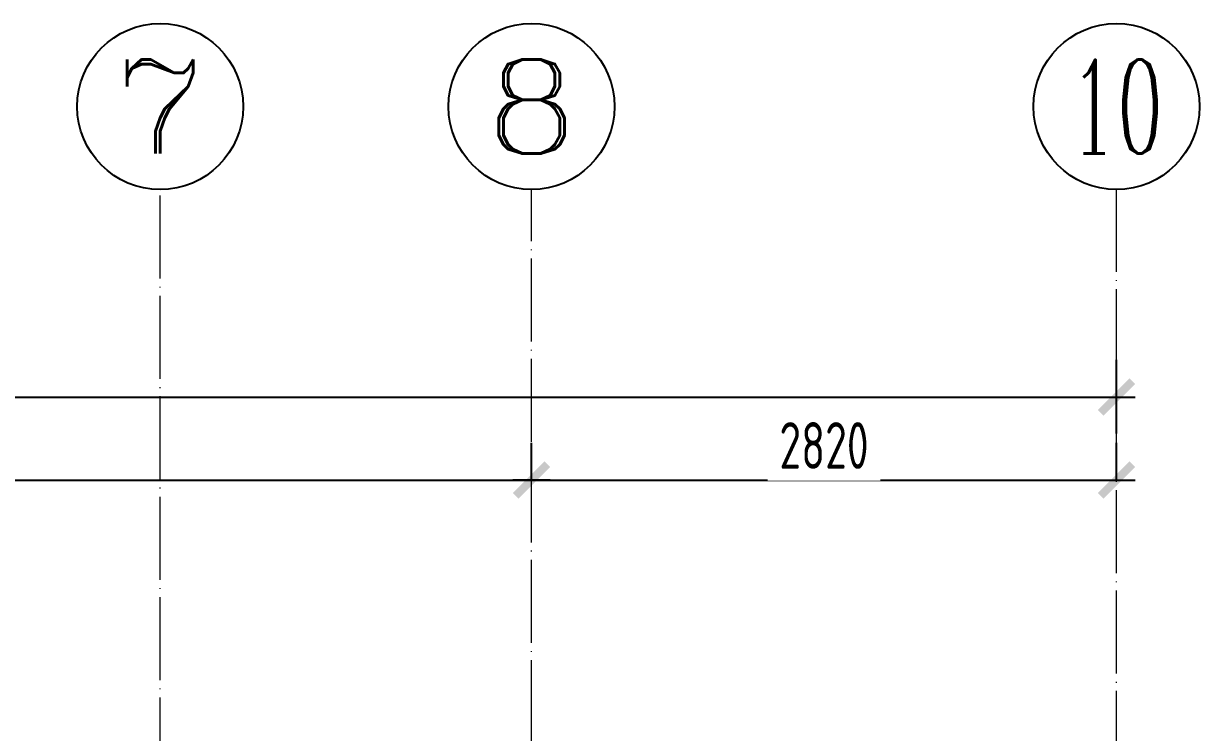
# Model space of a CAD drawing. Header units: inches. Extents: x -50945 to 250244, y -404780 to 18493.
# Drawn here: x 63741 to 69410, y -31789 to -28372 of the extents above; entities that cross this region are included whole.
import ezdxf
from ezdxf.enums import TextEntityAlignment as Align

# ---------------------------------------------------------------- set-up
doc = ezdxf.new("R2010")
doc.units = ezdxf.units.IN
doc.header["$MEASUREMENT"] = 0
doc.linetypes.add('DOTE', pattern=[2.42, 2, -0.2, 0.02, -0.2])
for name, color, linetype in [('AXIS', 1, 'Continuous'), ('AXIS_TEXT', 7, 'Continuous'), ('D-ARCHI', 250, 'Continuous'), ('外标注', 50, 'Continuous')]:
    doc.layers.add(name, color=color, linetype=linetype)
doc.styles.add('_TCH_AXIS', font='COMPLEX', dxfattribs={"bigfont": 'GBCBIG'})
doc.styles.add('COMPLEX', font='COMPLEX')
doc.styles.add('HBA-DIMT', font='ARCHS.SHX', dxfattribs={"width": 0.8})
doc.dimstyles.new('HBA_40', dxfattribs={"dimscale": 50, "dimtxt": 2.5, "dimasz": 0.1, "dimexe": 2, "dimexo": 2.5, "dimgap": 0.6, "dimtad": 1, "dimdec": 0, "dimrnd": 5, "dimzin": 0, "dimtxsty": 'HBA-DIMT', "dimblk": 'HBA_DIMENSION_TICK', "dimblk1": 'HBA_DIMENSION_TICK', "dimblk2": 'HBA_DIMENSION_TICK', "dimcen": 0.125, "dimclrd": 44, "dimclre": 44, "dimclrt": 2, "dimadec": 0, "dimazin": 0, "dimtfac": 1, "dimtdec": 0, "dimtix": 1, "dimtmove": 1, "dimatfit": 3, "dimldrblk": 'HBA_Leader_Dot', "dimfxl": 0, "dimtvp": 1, "dimtfill": 1, "dimtolj": 1, "dimtzin": 0, "dimarcsym": 0})

# ---------------------------------------------------------------- blocks, each defined once
blk = doc.blocks.new('HBA_DIMENSION_TICK')
at = {"color": 0, "linetype": 'ByBlock'}
for p, q in [((-10, 0), (0, 0)), ((0, 0), (10, 0))]:
    blk.add_line(p, q, dxfattribs=at)
at = {"color": 50, "linetype": 'ByBlock'}
blk.add_solid([(-10, -7), (-7, -10), (7, 10), (10, 7)], dxfattribs=at)
blk = doc.blocks.new('*D153')
at = {"layer": 'Defpoints', "color": 0, "transparency": 16777216}
for p in [(66189.9, -30572.4), (60099.9, -30797), (66189.9, -30797)]:
    blk.add_point(p, dxfattribs=at)
at = {"layer": '外标注', "color": 44, "lineweight": -2, "transparency": 16777216}
for p, q in [((60099.9, -30572.4), (60099.9, -30392.4)), ((66189.9, -30572.4), (66189.9, -30392.4)), ((60108.9, -30572.4), (66180.9, -30572.4))]:
    blk.add_line(p, q, dxfattribs=at)
at = {"layer": '外标注', "color": 44, "lineweight": -2, "transparency": 16777216, "xscale": 9, "yscale": 9, "zscale": 9, "rotation": 180}
blk.add_blockref('HBA_DIMENSION_TICK', (60099.9, -30572.4), dxfattribs=at)
at = {"layer": '外标注', "color": 44, "lineweight": -2, "transparency": 16777216, "xscale": 9, "yscale": 9, "zscale": 9}
blk.add_blockref('HBA_DIMENSION_TICK', (66189.9, -30572.4), dxfattribs=at)
at = {"layer": '外标注', "color": 2, "transparency": 16777216, "insert": (63144.9, -30405.9), "char_height": 225, "attachment_point": 5, "style": 'HBA-DIMT', "bg_fill": 3, "box_fill_scale": 1.25, "bg_fill_color": 256, "bg_fill_true_color": 13158600, "bg_fill_transparency": 0}
blk.add_mtext('\\A1;6090', dxfattribs=at)
blk = doc.blocks.new('HBA_Leader_Dot')
at = {"color": 0, "linetype": 'ByBlock'}
blk.add_line((-5, 0), (-10, 0), dxfattribs=at)
at = {"color": 0, "linetype": 'ByBlock', "const_width": 5}
blk.add_lwpolyline([(-2.5, 0, 1), (2.5, 0, 1)], format="xyb", close=True, dxfattribs=at)
blk = doc.blocks.new('*D154')
at = {"layer": 'Defpoints', "color": 0, "transparency": 16777216}
for p in [(69009.9, -30572.4), (66189.9, -30797), (69009.9, -30797)]:
    blk.add_point(p, dxfattribs=at)
at = {"layer": '外标注', "color": 44, "lineweight": -2, "transparency": 16777216}
for p, q in [((66189.9, -30572.4), (66189.9, -30392.4)), ((69009.9, -30572.4), (69009.9, -30392.4)), ((66198.9, -30572.4), (69000.9, -30572.4))]:
    blk.add_line(p, q, dxfattribs=at)
at = {"layer": '外标注', "color": 44, "lineweight": -2, "transparency": 16777216, "xscale": 9, "yscale": 9, "zscale": 9, "rotation": 180}
blk.add_blockref('HBA_DIMENSION_TICK', (66189.9, -30572.4), dxfattribs=at)
at = {"layer": '外标注', "color": 44, "lineweight": -2, "transparency": 16777216, "xscale": 9, "yscale": 9, "zscale": 9}
blk.add_blockref('HBA_DIMENSION_TICK', (69009.9, -30572.4), dxfattribs=at)
at = {"layer": '外标注', "color": 2, "transparency": 16777216, "insert": (67599.9, -30405.9), "char_height": 225, "attachment_point": 5, "style": 'HBA-DIMT', "bg_fill": 3, "box_fill_scale": 1.25, "bg_fill_color": 256, "bg_fill_true_color": 13158600, "bg_fill_transparency": 0}
blk.add_mtext('\\A1;2820', dxfattribs=at)
blk = doc.blocks.new('*D155')
at = {"layer": 'Defpoints', "color": 0, "transparency": 16777216}
for p in [(69009.9, -30172.4), (54309.9, -30572.4), (69009.9, -30572.4)]:
    blk.add_point(p, dxfattribs=at)
at = {"layer": '外标注', "color": 44, "lineweight": -2, "transparency": 16777216}
for p, q in [((54309.9, -30347.4), (54309.9, -29992.4)), ((69009.9, -30347.4), (69009.9, -29992.4)), ((54318.9, -30172.4), (69000.9, -30172.4))]:
    blk.add_line(p, q, dxfattribs=at)
at = {"layer": '外标注', "color": 44, "lineweight": -2, "transparency": 16777216, "xscale": 9, "yscale": 9, "zscale": 9, "rotation": 180}
blk.add_blockref('HBA_DIMENSION_TICK', (54309.9, -30172.4), dxfattribs=at)
at = {"layer": '外标注', "color": 44, "lineweight": -2, "transparency": 16777216, "xscale": 9, "yscale": 9, "zscale": 9}
blk.add_blockref('HBA_DIMENSION_TICK', (69009.9, -30172.4), dxfattribs=at)
at = {"layer": '外标注', "color": 2, "transparency": 16777216, "insert": (61659.9, -30005.9), "char_height": 225, "attachment_point": 5, "style": 'HBA-DIMT', "bg_fill": 3, "box_fill_scale": 1.25, "bg_fill_color": 256, "bg_fill_true_color": 13158600, "bg_fill_transparency": 0}
blk.add_mtext('\\A1;14700', dxfattribs=at)
blk = doc.blocks.new('_AXISO')
blk.add_circle((0, 0), 0.5)
at = {"layer": 'AXIS_TEXT', "style": 'COMPLEX', "width": 1.041667}
blk.add_attdef('A', text='', height=0.56, dxfattribs=at).set_placement((-0.25, -0.28), (0.25, -0.28), align=Align.FIT)

msp = doc.modelspace()

# ---------------------------------------------------------------- block references
at = {"layer": 'AXIS'}
ref = msp.add_blockref('_AXISO', (64399.56, -28772.43), dxfattribs=dict(at, xscale=800, yscale=800, zscale=800))
ref.add_attrib('A', '7', dxfattribs={"layer": 'AXIS_TEXT', "height": 452.55, "style": '_TCH_AXIS', "width": 1.5}).set_placement((64173.29, -28998.71), (64625.84, -28998.71), align=Align.FIT)
ref = msp.add_blockref('_AXISO', (66189.86, -28772.43), dxfattribs=dict(at, xscale=800, yscale=800, zscale=800))
ref.add_attrib('A', '8', dxfattribs={"layer": 'AXIS_TEXT', "height": 452.55, "style": '_TCH_AXIS', "width": 1.5}).set_placement((65963.59, -28998.71), (66416.14, -28998.71), align=Align.FIT)
ref = msp.add_blockref('_AXISO', (69009.86, -28772.43), dxfattribs=dict(at, xscale=800, yscale=800, zscale=800))
ref.add_attrib('A', '10', dxfattribs={"layer": 'AXIS_TEXT', "height": 452.548, "style": '_TCH_AXIS', "width": 0.724138}).set_placement((68783.59, -28998.71), (69236.14, -28998.71), align=Align.FIT)

# ---------------------------------------------------------------- dimensions: what is measured, and where the dimension line sits
at = {"layer": '外标注'}
dim = msp.add_linear_dim(base=(66189.86, -30572.43), p1=(60099.86, -30797.02), p2=(66189.86, -30797.02), dimstyle='HBA_40', override={"dimscale": 90, "dimfxl": 200, "dimfxlon": 1}, dxfattribs=at)
dim.commit()
dim.dimension.update_dxf_attribs({"geometry": '*D153', "text_midpoint": (63144.86, -30405.93)})

# ---------------------------------------------------------------- next in the draw order: dimensions: what is measured, and where the dimension line sits
dim = msp.add_linear_dim(base=(69009.86, -30572.43), p1=(66189.86, -30797.02), p2=(69009.86, -30797.02), dimstyle='HBA_40', override={"dimscale": 90, "dimfxl": 200, "dimfxlon": 1}, dxfattribs=at)
dim.commit()
dim.dimension.update_dxf_attribs({"geometry": '*D154', "text_midpoint": (67599.86, -30405.93)})

# ---------------------------------------------------------------- next in the draw order: dimensions: what is measured, and where the dimension line sits
dim = msp.add_linear_dim(base=(69009.86, -30172.43), p1=(54309.86, -30572.43), p2=(69009.86, -30572.43), dimstyle='HBA_40', override={"dimscale": 90, "dimfxl": 200, "dimfxlon": 1}, dxfattribs=at)
dim.commit()
dim.dimension.update_dxf_attribs({"geometry": '*D155', "text_midpoint": (61659.86, -30005.93)})

# ---------------------------------------------------------------- next in the draw order: linework, layer by layer
at = {"layer": 'D-ARCHI', "color": 251, "linetype": 'DOTE', "lineweight": 5, "ltscale": 200}
for p, q in [((64399.56, -44121.01), (64399.56, -29172.43)), ((66189.86, -35712.68), (66189.86, -29172.43)), ((69009.86, -43121.01), (69009.86, -29172.43))]:
    msp.add_line(p, q, dxfattribs=at)

doc.saveas('drawing.dxf')
